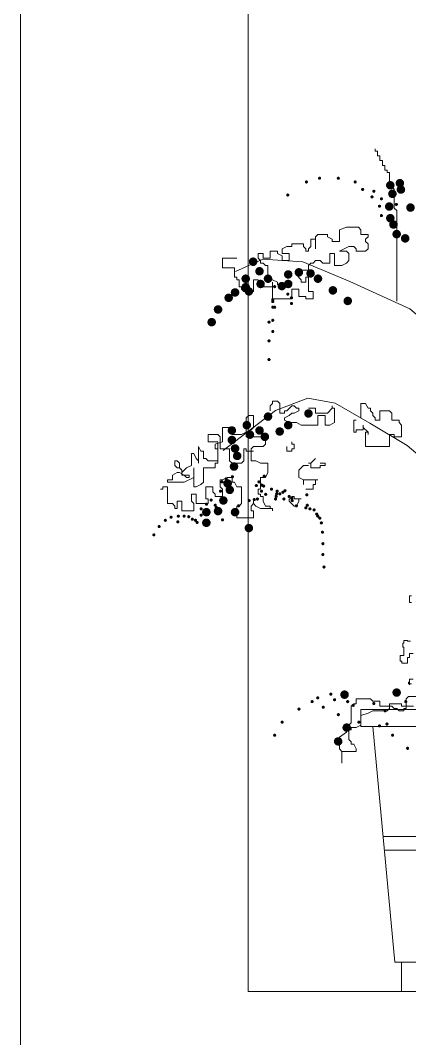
# Model space of a CAD drawing. Header units: millimetres. Extents: x 219.2 to 298.5, y 137.8 to 166.3.
# Drawn here: x 259.729 to 259.986, y 144.73 to 145.402 of the extents above; entities that cross this region are included whole.
import ezdxf

# ---------------------------------------------------------------- set-up
doc = ezdxf.new("R2010")
doc.units = ezdxf.units.MM
doc.layers.add('fach00', color=33, linetype='Continuous', lineweight=0)
doc.layers.add('fach20', color=160, linetype='Continuous', lineweight=20)

# ---------------------------------------------------------------- blocks, each defined once
blk = doc.blocks.new('Arbaplci')
for p, q in [((-0.2145, 0.3194), (0.2706, 0.3194)), ((-0.2118, 0.2911), (0.268, 0.2911)), ((-0.1762, 0.0605), (-0.1762, 0))]:
    blk.add_line(p, q)
for points in [[(-0.1864, 1.4231), (-0.1864, 1.6097), (-0.1914, 1.6146), (-0.1914, 1.6539), (-0.2012, 1.6637), (-0.2012, 1.6883), (-0.2061, 1.6883), (-0.2061, 1.6932), (-0.211, 1.6932), (-0.211, 1.703), (-0.2159, 1.703), (-0.2159, 1.7129), (-0.2208, 1.7129), (-0.2208, 1.7227), (-0.2258, 1.7227), (-0.2258, 1.7325), (-0.2307, 1.7325), (-0.2307, 1.7374)], [(-0.5157, 1.5115), (-0.5451, 1.5115), (-0.5451, 1.4918), (-0.5206, 1.4918), (-0.5206, 1.4722), (-0.5157, 1.4722), (-0.5157, 1.4673), (-0.5108, 1.4673), (-0.5108, 1.4526), (-0.5058, 1.4526), (-0.5058, 1.4476), (-0.5009, 1.4427), (-0.4813, 1.4427), (-0.4813, 1.4673), (-0.4714, 1.4673), (-0.4714, 1.4526), (-0.442, 1.4526), (-0.442, 1.4624), (-0.442, 1.428), (-0.4026, 1.428), (-0.4026, 1.4476), (-0.3879, 1.4476), (-0.3879, 1.4329), (-0.3732, 1.4329), (-0.3732, 1.428), (-0.3584, 1.428), (-0.3584, 1.4427), (-0.3683, 1.4427), (-0.3683, 1.4722), (-0.3732, 1.4722), (-0.3732, 1.4624), (-0.383, 1.4624), (-0.383, 1.4673), (-0.3928, 1.4771), (-0.3928, 1.482), (-0.3879, 1.4869), (-0.3683, 1.4869), (-0.3683, 1.4968), (-0.3633, 1.5017), (-0.3584, 1.5017), (-0.3535, 1.5066), (-0.3437, 1.5066), (-0.3388, 1.5017), (-0.324, 1.5017), (-0.324, 1.5213), (-0.3142, 1.5213), (-0.3142, 1.4968), (-0.2995, 1.4968), (-0.2896, 1.5017), (-0.2847, 1.5066), (-0.2847, 1.5213), (-0.2896, 1.5262), (-0.3044, 1.5262), (-0.2945, 1.5311), (-0.2847, 1.536), (-0.2749, 1.536), (-0.27, 1.5311), (-0.27, 1.5262), (-0.2503, 1.5262), (-0.2454, 1.5311), (-0.2454, 1.541), (-0.2503, 1.5459), (-0.2503, 1.5508), (-0.2454, 1.5557), (-0.2454, 1.5606), (-0.2601, 1.5606), (-0.2601, 1.5704), (-0.2651, 1.5753), (-0.2896, 1.5753), (-0.3044, 1.5704), (-0.3044, 1.5459), (-0.3191, 1.5459), (-0.3191, 1.5508), (-0.3289, 1.5557), (-0.3289, 1.5606), (-0.3486, 1.5606), (-0.3535, 1.5557), (-0.3535, 1.5311), (-0.3535, 1.5508), (-0.3633, 1.5508), (-0.3633, 1.536), (-0.3683, 1.5311), (-0.3683, 1.5262), (-0.3732, 1.5262), (-0.3732, 1.5311), (-0.3781, 1.536), (-0.3781, 1.541), (-0.4026, 1.541), (-0.4026, 1.536), (-0.4125, 1.536), (-0.4223, 1.5311), (-0.4223, 1.5213), (-0.4076, 1.5213), (-0.4076, 1.5066), (-0.4223, 1.5066), (-0.4223, 1.5164), (-0.4321, 1.5213), (-0.4321, 1.5262), (-0.4469, 1.5262), (-0.4469, 1.5115), (-0.4616, 1.5115), (-0.4616, 1.5213), (-0.4714, 1.5213), (-0.4714, 1.5115), (-0.4665, 1.5066), (-0.4665, 1.5017), (-0.4616, 1.5017), (-0.4567, 1.4968), (-0.4518, 1.4968), (-0.4518, 1.4673), (-0.442, 1.4673), (-0.4321, 1.4624), (-0.4321, 1.4575), (-0.4026, 1.4575), (-0.4026, 1.4624)], [(0.0094, 0.5812), (0.0145, 0.6905), (0.0145, 0.7724), (-0.006, 0.8338), (-0.0316, 0.8901), (-0.0521, 0.9567), (-0.0316, 1.0591), (-0.0111, 1.1563), (-0.0213, 1.2536), (-0.0623, 1.3253), (-0.1596, 1.4072), (-0.2826, 1.4635), (-0.3799, 1.5044), (-0.4618, 1.5095), (-0.5182, 1.484)], [(-0.5438, 1.1154), (-0.4362, 1.1973), (-0.3696, 1.2229), (-0.3133, 1.2126), (-0.2416, 1.1717), (-0.1648, 1.1256), (-0.0982, 1.0693), (-0.0778, 1.0068), (-0.0705, 0.9557), (-0.062, 0.9289), (-0.051, 0.9033), (-0.0449, 0.885), (-0.0425, 0.8643), (-0.0291, 0.8363), (-0.0194, 0.8047), (-0.0194, 0.773), (-0.0206, 0.7523), (-0.0181, 0.6829), (-0.0242, 0.6586), (-0.034, 0.6415), (-0.0364, 0.6257), (-0.0389, 0.6062), (-0.0486, 0.5812)], [(-0.4469, 1.1972), (-0.4469, 1.207), (-0.442, 1.2119), (-0.442, 1.2168), (-0.4321, 1.2168), (-0.4272, 1.2119), (-0.4272, 1.1923), (-0.4174, 1.1923), (-0.4174, 1.1972), (-0.4125, 1.1972), (-0.4026, 1.207), (-0.3977, 1.207), (-0.3928, 1.2021), (-0.3879, 1.2021), (-0.3879, 1.1972), (-0.3977, 1.1923), (-0.4026, 1.1923), (-0.4076, 1.1873), (-0.4174, 1.1824), (-0.4174, 1.1775), (-0.4076, 1.1726), (-0.3928, 1.1726), (-0.383, 1.1677), (-0.3486, 1.1677), (-0.3486, 1.1873), (-0.3339, 1.1873), (-0.3339, 1.1677), (-0.324, 1.1677), (-0.3142, 1.1726), (-0.3142, 1.2021), (-0.3191, 1.2021), (-0.3191, 1.207), (-0.3191, 1.2021), (-0.3289, 1.1923), (-0.3535, 1.1923), (-0.3535, 1.2021), (-0.3683, 1.2021)], [(-0.27, 1.1775), (-0.2749, 1.1775), (-0.2749, 1.153), (-0.27, 1.153), (-0.27, 1.1579), (-0.2552, 1.1579), (-0.2552, 1.1677), (-0.2552, 1.1628), (-0.2454, 1.153), (-0.2454, 1.1481), (-0.2454, 1.153), (-0.2503, 1.153), (-0.2503, 1.1235), (-0.2012, 1.1235), (-0.2012, 1.1481), (-0.1914, 1.1481), (-0.1914, 1.1431), (-0.1766, 1.1431), (-0.1766, 1.1677), (-0.1815, 1.1726), (-0.1815, 1.1775), (-0.1963, 1.1775), (-0.1963, 1.1923), (-0.2012, 1.1972), (-0.2208, 1.1972), (-0.2208, 1.1775), (-0.2307, 1.1775), (-0.2307, 1.1824), (-0.2356, 1.1873), (-0.2356, 1.1923), (-0.2405, 1.1972), (-0.2405, 1.2021), (-0.2454, 1.2021), (-0.2503, 1.2119), (-0.2601, 1.2119), (-0.2601, 1.1824)], [(-0.6729, 1.0351), (-0.668, 1.0351), (-0.668, 1.04), (-0.6582, 1.04), (-0.6582, 1.0056), (-0.6483, 1.0056), (-0.6434, 1.0007), (-0.6434, 0.9958), (-0.6385, 0.9958), (-0.6385, 1.0105), (-0.6287, 1.0105), (-0.6287, 0.9909), (-0.6041, 0.9909), (-0.6041, 1.0056), (-0.609, 1.0105), (-0.609, 1.0253), (-0.5992, 1.0253), (-0.5992, 1.0056), (-0.5746, 1.0056), (-0.5746, 1.0154), (-0.5795, 1.0154), (-0.5795, 1.04), (-0.5648, 1.04), (-0.5648, 1.0302), (-0.5599, 1.0253), (-0.5599, 1.0204), (-0.5451, 1.0204), (-0.5451, 1.0351), (-0.5501, 1.04), (-0.5501, 1.0547), (-0.5451, 1.0547), (-0.5353, 1.0596), (-0.5255, 1.0596), (-0.5255, 1.0498), (-0.5206, 1.0498), (-0.5157, 1.04), (-0.5058, 1.04), (-0.5058, 1.0056), (-0.5108, 1.0007), (-0.5157, 1.0007), (-0.5157, 0.9762), (-0.4813, 0.9762), (-0.4813, 0.9909), (-0.4862, 0.9909), (-0.4862, 1.0007), (-0.4813, 1.0056), (-0.4813, 1.0105), (-0.4813, 1.0056), (-0.4764, 1.0007), (-0.4665, 0.9958), (-0.442, 0.9958), (-0.442, 0.9909), (-0.442, 0.9958), (-0.4469, 0.9958), (-0.4469, 1.0007), (-0.4567, 1.0007), (-0.4616, 1.0105), (-0.4616, 1.0204), (-0.4665, 1.0204), (-0.4665, 1.0253), (-0.4714, 1.0253), (-0.4714, 1.0351), (-0.4665, 1.0351), (-0.4665, 1.0596), (-0.4567, 1.0596), (-0.4518, 1.0695), (-0.4518, 1.0891), (-0.4665, 1.0891), (-0.4764, 1.094), (-0.4862, 1.094), (-0.4862, 1.1137), (-0.496, 1.1137), (-0.496, 1.1186), (-0.5009, 1.1186), (-0.5009, 1.094), (-0.5058, 1.0891), (-0.5255, 1.0891), (-0.5304, 1.094), (-0.5304, 1.1186), (-0.5501, 1.1186), (-0.5501, 1.1431), (-0.555, 1.1481), (-0.5746, 1.1481), (-0.5746, 1.1333), (-0.555, 1.1333), (-0.555, 1.094), (-0.5746, 1.094), (-0.5795, 1.0989), (-0.5845, 1.0989), (-0.5845, 1.1137), (-0.5894, 1.1137), (-0.5943, 1.1235), (-0.5943, 1.0891), (-0.5943, 1.094), (-0.5992, 1.0989), (-0.6041, 1.1088), (-0.609, 1.1088), (-0.609, 1.0842), (-0.6189, 1.0793), (-0.6287, 1.0695), (-0.6287, 1.0744), (-0.6336, 1.0793), (-0.6336, 1.0891), (-0.6385, 1.094), (-0.6434, 1.094), (-0.6434, 1.0842), (-0.6385, 1.0793), (-0.6336, 1.0793), (-0.6287, 1.0744), (-0.6287, 1.0646), (-0.6139, 1.0646), (-0.6139, 1.0596), (-0.6189, 1.0596), (-0.6238, 1.0646), (-0.6336, 1.0695), (-0.6385, 1.0695), (-0.6483, 1.0646), (-0.6483, 1.0547), (-0.6582, 1.0547), (-0.6582, 1.0498), (-0.6582, 1.0547), (-0.6582, 1.0498), (-0.6238, 1.0498), (-0.6041, 1.0596), (-0.6041, 1.0793), (-0.6041, 1.04), (-0.5992, 1.04), (-0.5894, 1.0449), (-0.5845, 1.0498), (-0.5845, 1.0793), (-0.5599, 1.0793), (-0.5599, 1.0891), (-0.555, 1.0891), (-0.555, 1.1186), (-0.5599, 1.1186), (-0.5599, 1.1284), (-0.5451, 1.1333), (-0.5451, 1.1628), (-0.5255, 1.1628), (-0.5255, 1.1481), (-0.5058, 1.1481), (-0.496, 1.153), (-0.496, 1.1824), (-0.4911, 1.1873), (-0.4813, 1.1873), (-0.4813, 1.1628), (-0.4862, 1.1579), (-0.496, 1.153), (-0.496, 1.1431), (-0.4665, 1.1431), (-0.4567, 1.1481), (-0.4567, 1.1284), (-0.4616, 1.1235), (-0.4813, 1.1235), (-0.4862, 1.1186), (-0.4862, 1.1137), (-0.4813, 1.1137)], [(-0.4125, 1.1235), (-0.4125, 1.1137), (-0.4026, 1.1137), (-0.4026, 1.1186), (-0.3977, 1.1186), (-0.3977, 1.1284), (-0.4026, 1.1284), (-0.4026, 1.1333)], [(-0.3535, 1.0989), (-0.3633, 1.0891), (-0.3683, 1.0891), (-0.3633, 1.0891), (-0.3633, 1.0793), (-0.3437, 1.0793), (-0.3437, 1.0842), (-0.3339, 1.0842), (-0.3339, 1.0891), (-0.3437, 1.0891)], [(-0.3683, 1.0842), (-0.3781, 1.0842), (-0.3879, 1.0744), (-0.3879, 1.0596), (-0.3781, 1.0547), (-0.3781, 1.0449), (-0.3781, 1.0547), (-0.3486, 1.0547), (-0.3535, 1.0547), (-0.3535, 1.0449), (-0.3584, 1.0449), (-0.3584, 1.0351), (-0.3732, 1.0351)], [(-0.383, 1.0154), (-0.3977, 1.0154), (-0.3977, 1.0204), (-0.4026, 1.0204), (-0.4026, 1.0154), (-0.4076, 1.0154), (-0.4076, 1.0105), (-0.3977, 1.0007), (-0.3928, 1.0007), (-0.3879, 1.0105), (-0.3879, 1.0154)], [(-0.1561, 0.8153), (-0.16, 0.8153), (-0.16, 0.8016), (-0.1561, 0.8016)], [(-0.158, 0.7217), (-0.1639, 0.7217), (-0.1639, 0.7236), (-0.1717, 0.7236), (-0.1717, 0.7178), (-0.1737, 0.7178), (-0.1737, 0.71), (-0.1717, 0.71), (-0.1717, 0.6924), (-0.1795, 0.6924), (-0.1795, 0.6807), (-0.1756, 0.6807), (-0.1756, 0.6768), (-0.1639, 0.6768), (-0.1639, 0.6885), (-0.16, 0.6885), (-0.16, 0.6963), (-0.1522, 0.6963)], [(-0.1561, 0.6339), (-0.16, 0.6339), (-0.16, 0.6378), (-0.1619, 0.6378), (-0.1619, 0.6339), (-0.16, 0.6339), (-0.16, 0.6319), (-0.16, 0.6436), (-0.1522, 0.6436)], [(-0.1471, 0.6078), (-0.1619, 0.6078), (-0.1668, 0.6029), (-0.1668, 0.5832), (-0.1717, 0.5832), (-0.1717, 0.5783), (-0.1815, 0.5783), (-0.1864, 0.5832), (-0.1914, 0.5832), (-0.1963, 0.5882), (-0.2208, 0.5882), (-0.2208, 0.598), (-0.2356, 0.598), (-0.2405, 0.6029), (-0.27, 0.6029), (-0.27, 0.5931), (-0.2749, 0.5931), (-0.2798, 0.5882), (-0.2798, 0.5538), (-0.2847, 0.5489), (-0.2896, 0.5489), (-0.2896, 0.5341), (-0.3044, 0.5243), (-0.3044, 0.4998), (-0.2995, 0.4948), (-0.2995, 0.4703), (-0.2995, 0.4948), (-0.27, 0.4948), (-0.27, 0.4998), (-0.2749, 0.5096), (-0.2798, 0.5096), (-0.2798, 0.5145), (-0.2847, 0.5194), (-0.2847, 0.539), (-0.2798, 0.539), (-0.2798, 0.544), (-0.27, 0.544), (-0.2601, 0.5489), (-0.2601, 0.5685), (-0.2454, 0.5734), (-0.2356, 0.5783), (-0.2061, 0.5783), (-0.2012, 0.5832), (-0.2012, 0.5931), (-0.1766, 0.5931), (-0.1766, 0.5882), (-0.152, 0.5882)], [(0.2918, 0.5463), (0.2464, 0.0605), (-0.1902, 0.0605), (-0.2357, 0.5463)]]:
    blk.add_lwpolyline(points)
for points, const_width in [([(-0.3468, 1.6765, 1), (-0.3436, 1.6765, 1)], 0.00321), ([(-0.3082, 1.6765, 1), (-0.305, 1.6765, 1)], 0.00321), ([(-0.3738, 1.6688, 1), (-0.3706, 1.6688, 1)], 0.00321), ([(-0.2735, 1.6688, 1), (-0.2703, 1.6688, 1)], 0.00321), ([(-0.2039, 1.662, 1), (-0.1952, 1.662, 1)], 0.00875), ([(-0.1842, 1.6663, 1), (-0.1755, 1.6663, 1)], 0.00875), ([(-0.1821, 1.6532, 1), (-0.1733, 1.6532, 1)], 0.00875), ([(-0.4123, 1.6419, 1), (-0.4091, 1.6419, 1)], 0.00321), ([(-0.2581, 1.6534, 1), (-0.2549, 1.6534, 1)], 0.00321), ([(-0.2388, 1.638, 1), (-0.2356, 1.638, 1)], 0.00321), ([(-0.235, 1.6496, 1), (-0.2318, 1.6496, 1)], 0.00321), ([(-0.1996, 1.6444, 1), (-0.1908, 1.6444, 1)], 0.00875), ([(-0.2234, 1.6187, 1), (-0.2202, 1.6187, 1)], 0.00321), ([(-0.2195, 1.6341, 1), (-0.2163, 1.6341, 1)], 0.00321), ([(-0.2061, 1.6182, 1), (-0.1974, 1.6182, 1)], 0.00875), ([(-0.1887, 1.6226, 1), (-0.1855, 1.6226, 1)], 0.00321), ([(-0.1887, 1.6226, 1), (-0.1855, 1.6226, 1)], 0.00321), ([(-0.1624, 1.616, 1), (-0.1536, 1.616, 1)], 0.00875), ([(-0.2195, 1.5995, 1), (-0.2163, 1.5995, 1)], 0.00321), ([(-0.2039, 1.5941, 1), (-0.1952, 1.5941, 1)], 0.00875), ([(-0.1974, 1.581, 1), (-0.1886, 1.581, 1)], 0.00875), ([(-0.1908, 1.5613, 1), (-0.1821, 1.5613, 1)], 0.00875), ([(-0.1733, 1.5525, 1), (-0.1645, 1.5525, 1)], 0.00875), ([(-0.4864, 1.5044, 1), (-0.4776, 1.5044, 1)], 0.00875), ([(-0.4732, 1.4847, 1), (-0.4645, 1.4847, 1)], 0.00875), ([(-0.3922, 1.4825, 1), (-0.3835, 1.4825, 1)], 0.00875), ([(-0.5017, 1.4694, 1), (-0.4929, 1.4694, 1)], 0.00875), ([(-0.4557, 1.4694, 1), (-0.447, 1.4694, 1)], 0.00875), ([(-0.4141, 1.4782, 1), (-0.4054, 1.4782, 1)], 0.00875), ([(-0.3681, 1.4803, 1), (-0.3594, 1.4803, 1)], 0.00875), ([(-0.3528, 1.4694, 1), (-0.3441, 1.4694, 1)], 0.00875), ([(-0.5236, 1.441, 1), (-0.5148, 1.441, 1)], 0.00875), ([(-0.5017, 1.4519, 1), (-0.4929, 1.4519, 1)], 0.00875), ([(-0.4951, 1.4431, 1), (-0.4864, 1.4431, 1)], 0.00875), ([(-0.471, 1.4585, 1), (-0.4623, 1.4585, 1)], 0.00875), ([(-0.4393, 1.453, 1), (-0.4361, 1.453, 1)], 0.00321), ([(-0.4272, 1.4541, 1), (-0.4185, 1.4541, 1)], 0.00875), ([(-0.4141, 1.4585, 1), (-0.4054, 1.4585, 1)], 0.00875), ([(-0.3222, 1.4453, 1), (-0.3134, 1.4453, 1)], 0.00875), ([(-0.5367, 1.43, 1), (-0.528, 1.43, 1)], 0.00875), ([(-0.4432, 1.426, 1), (-0.44, 1.426, 1)], 0.00321), ([(-0.4123, 1.4376, 1), (-0.4091, 1.4376, 1)], 0.00321), ([(-0.4046, 1.4299, 1), (-0.4014, 1.4299, 1)], 0.00321), ([(-0.2915, 1.4235, 1), (-0.2828, 1.4235, 1)], 0.00875), ([(-0.5586, 1.4059, 1), (-0.5498, 1.4059, 1)], 0.00875), ([(-0.4432, 1.4222, 1), (-0.44, 1.4222, 1)], 0.00321), ([(-0.4432, 1.4106, 1), (-0.44, 1.4106, 1)], 0.00321), ([(-0.4393, 1.4106, 1), (-0.4361, 1.4106, 1)], 0.00321), ([(-0.4046, 1.4183, 1), (-0.4014, 1.4183, 1)], 0.00321), ([(-0.5717, 1.3797, 1), (-0.563, 1.3797, 1)], 0.00875), ([(-0.4432, 1.3836, 1), (-0.44, 1.3836, 1)], 0.00321), ([(-0.4509, 1.3798, 1), (-0.4477, 1.3798, 1)], 0.00321), ([(-0.4509, 1.3412, 1), (-0.4477, 1.3412, 1)], 0.00321), ([(-0.4432, 1.3605, 1), (-0.44, 1.3605, 1)], 0.00321), ([(-0.4509, 1.3027, 1), (-0.4477, 1.3027, 1)], 0.00321), ([(-0.3725, 1.1915, 1), (-0.3638, 1.1915, 1)], 0.00875), ([(-0.4995, 1.1674, 1), (-0.4907, 1.1674, 1)], 0.00875), ([(-0.4557, 1.185, 1), (-0.447, 1.185, 1)], 0.00875), ([(-0.4141, 1.1674, 1), (-0.4054, 1.1674, 1)], 0.00875), ([(-0.5301, 1.1565, 1), (-0.5214, 1.1565, 1)], 0.00875), ([(-0.4929, 1.1478, 1), (-0.4842, 1.1478, 1)], 0.00875), ([(-0.4732, 1.1565, 1), (-0.4645, 1.1565, 1)], 0.00875), ([(-0.4316, 1.1543, 1), (-0.4229, 1.1543, 1)], 0.00875), ([(-0.5301, 1.1368, 1), (-0.5214, 1.1368, 1)], 0.00875), ([(-0.4623, 1.1434, 1), (-0.4535, 1.1434, 1)], 0.00875), ([(-0.5236, 1.1193, 1), (-0.5148, 1.1193, 1)], 0.00875), ([(-0.5192, 1.104, 1), (-0.5104, 1.104, 1)], 0.00875), ([(-0.5258, 1.0821, 1), (-0.517, 1.0821, 1)], 0.00875), ([(-0.5476, 1.0504, 1), (-0.5444, 1.0504, 1)], 0.00321), ([(-0.5389, 1.0471, 1), (-0.5301, 1.0471, 1)], 0.00875), ([(-0.5391, 1.0569, 1), (-0.5359, 1.0569, 1)], 0.00321), ([(-0.5262, 1.0611, 1), (-0.523, 1.0611, 1)], 0.00321), ([(-0.4716, 1.0504, 1), (-0.4684, 1.0504, 1)], 0.00321), ([(-0.4609, 1.0622, 1), (-0.4577, 1.0622, 1)], 0.00321), ([(-0.5509, 1.0312, 1), (-0.5476, 1.0312, 1)], 0.00321), ([(-0.5345, 1.034, 1), (-0.5258, 1.034, 1)], 0.00875), ([(-0.477, 1.0429, 1), (-0.4737, 1.0429, 1)], 0.00321), ([(-0.4662, 1.044, 1), (-0.463, 1.044, 1)], 0.00321), ([(-0.4662, 1.0312, 1), (-0.463, 1.0312, 1)], 0.00321), ([(-0.462, 1.0419, 1), (-0.4587, 1.0419, 1)], 0.00321), ([(-0.4459, 1.0354, 1), (-0.4427, 1.0354, 1)], 0.00321), ([(-0.4352, 1.0258, 1), (-0.432, 1.0258, 1)], 0.00321), ([(-0.4341, 1.0312, 1), (-0.4309, 1.0312, 1)], 0.00321), ([(-0.4288, 1.0258, 1), (-0.4255, 1.0258, 1)], 0.00321), ([(-0.4223, 1.029, 1), (-0.4191, 1.029, 1)], 0.00321), ([(-0.418, 1.0322, 1), (-0.4148, 1.0322, 1)], 0.00321), ([(-0.5701, 1.013, 1), (-0.5669, 1.013, 1)], 0.00321), ([(-0.5476, 1.0121, 1), (-0.5389, 1.0121, 1)], 0.00875), ([(-0.5455, 1.013, 1), (-0.5423, 1.013, 1)], 0.00321), ([(-0.4919, 1.0119, 1), (-0.4887, 1.0119, 1)], 0.00321), ([(-0.4812, 1.014, 1), (-0.478, 1.014, 1)], 0.00321), ([(-0.4748, 1.0151, 1), (-0.4716, 1.0151, 1)], 0.00321), ([(-0.4577, 1.0247, 1), (-0.4545, 1.0247, 1)], 0.00321), ([(-0.4373, 1.0151, 1), (-0.4341, 1.0151, 1)], 0.00321), ([(-0.4363, 1.0205, 1), (-0.433, 1.0205, 1)], 0.00321), ([(-0.4202, 1.0151, 1), (-0.417, 1.0151, 1)], 0.00321), ([(-0.4095, 1.0205, 1), (-0.4063, 1.0205, 1)], 0.00321), ([(-0.4041, 1.0172, 1), (-0.4009, 1.0172, 1)], 0.00321), ([(-0.4031, 1.0119, 1), (-0.3998, 1.0119, 1)], 0.00321), ([(-0.3731, 1.0237, 1), (-0.3699, 1.0237, 1)], 0.00321), ([(-0.5905, 0.9948, 1), (-0.5873, 0.9948, 1)], 0.00321), ([(-0.5827, 0.988, 1), (-0.5739, 0.988, 1)], 0.00875), ([(-0.5798, 1.0044, 1), (-0.5766, 1.0044, 1)], 0.00321), ([(-0.5616, 1.0023, 1), (-0.5584, 1.0023, 1)], 0.00321), ([(-0.5586, 0.9902, 1), (-0.5498, 0.9902, 1)], 0.00875), ([(-0.5594, 0.998, 1), (-0.5562, 0.998, 1)], 0.00321), ([(-0.5236, 0.988, 1), (-0.5148, 0.988, 1)], 0.00875), ([(-0.5134, 1.0012, 1), (-0.5102, 1.0012, 1)], 0.00321), ([(-0.3945, 1.0012, 1), (-0.3913, 1.0012, 1)], 0.00321), ([(-0.3752, 0.9969, 1), (-0.372, 0.9969, 1)], 0.00321), ([(-0.372, 1.0023, 1), (-0.3688, 1.0023, 1)], 0.00321), ([(-0.3666, 0.9948, 1), (-0.3634, 0.9948, 1)], 0.00321), ([(-0.3581, 0.9926, 1), (-0.3549, 0.9926, 1)], 0.00321), ([(-0.3527, 0.9841, 1), (-0.3495, 0.9841, 1)], 0.00321), ([(-0.6644, 0.9712, 1), (-0.6612, 0.9712, 1)], 0.00321), ([(-0.6526, 0.9776, 1), (-0.6494, 0.9776, 1)], 0.00321), ([(-0.6387, 0.968, 1), (-0.6355, 0.968, 1)], 0.00321), ([(-0.6376, 0.9798, 1), (-0.6344, 0.9798, 1)], 0.00321), ([(-0.6258, 0.9798, 1), (-0.6226, 0.9798, 1)], 0.00321), ([(-0.6162, 0.9787, 1), (-0.613, 0.9787, 1)], 0.00321), ([(-0.6087, 0.9734, 1), (-0.6055, 0.9734, 1)], 0.00321), ([(-0.6023, 0.9712, 1), (-0.599, 0.9712, 1)], 0.00321), ([(-0.599, 0.9669, 1), (-0.5958, 0.9669, 1)], 0.00321), ([(-0.5905, 0.9819, 1), (-0.5873, 0.9819, 1)], 0.00321), ([(-0.5827, 0.9661, 1), (-0.5739, 0.9661, 1)], 0.00875), ([(-0.5466, 0.9723, 1), (-0.5434, 0.9723, 1)], 0.00321), ([(-0.3506, 0.9798, 1), (-0.3474, 0.9798, 1)], 0.00321), ([(-0.3463, 0.9755, 1), (-0.3431, 0.9755, 1)], 0.00321), ([(-0.3431, 0.9659, 1), (-0.3399, 0.9659, 1)], 0.00321), ([(-0.6772, 0.9584, 1), (-0.674, 0.9584, 1)], 0.00321), ([(-0.4951, 0.9552, 1), (-0.4864, 0.9552, 1)], 0.00875), ([(-0.3409, 0.9466, 1), (-0.3377, 0.9466, 1)], 0.00321), ([(-0.6879, 0.9412, 1), (-0.6847, 0.9412, 1)], 0.00321), ([(-0.3399, 0.923, 1), (-0.3367, 0.923, 1)], 0.00321), ([(-0.3399, 0.9006, 1), (-0.3367, 0.9006, 1)], 0.00321), ([(-0.3377, 0.8749, 1), (-0.3345, 0.8749, 1)], 0.00321), ([(-0.3237, 0.6129, 1), (-0.3204, 0.6129, 1)], 0.00321), ([(-0.2981, 0.6117, 1), (-0.2893, 0.6117, 1)], 0.00875), ([(-0.2967, 0.6129, 1), (-0.2935, 0.6129, 1)], 0.00321), ([(-0.1908, 0.616, 1), (-0.1821, 0.616, 1)], 0.00875), ([(-0.3622, 0.5974, 1), (-0.359, 0.5974, 1)], 0.00321), ([(-0.3506, 0.6051, 1), (-0.3474, 0.6051, 1)], 0.00321), ([(-0.3391, 0.5859, 1), (-0.3359, 0.5859, 1)], 0.00321), ([(-0.3159, 0.6013, 1), (-0.3127, 0.6013, 1)], 0.00321), ([(-0.289, 0.5974, 1), (-0.2857, 0.5974, 1)], 0.00321), ([(-0.2774, 0.5897, 1), (-0.2742, 0.5897, 1)], 0.00321), ([(-0.235, 0.5936, 1), (-0.2318, 0.5936, 1)], 0.00321), ([(-0.1694, 0.5974, 1), (-0.1662, 0.5974, 1)], 0.00321), ([(-0.3892, 0.582, 1), (-0.386, 0.582, 1)], 0.00321), ([(-0.3082, 0.5705, 1), (-0.305, 0.5705, 1)], 0.00321), ([(-0.2118, 0.5782, 1), (-0.2086, 0.5782, 1)], 0.00321), ([(-0.4239, 0.555, 1), (-0.4207, 0.555, 1)], 0.00321), ([(-0.2937, 0.5438, 1), (-0.285, 0.5438, 1)], 0.00875), ([(-0.2658, 0.555, 1), (-0.2626, 0.555, 1)], 0.00321), ([(-0.2234, 0.5473, 1), (-0.2202, 0.5473, 1)], 0.00321), ([(-0.208, 0.5512, 1), (-0.2048, 0.5512, 1)], 0.00321), ([(-0.4393, 0.5281, 1), (-0.4361, 0.5281, 1)], 0.00321), ([(-0.1964, 0.5281, 1), (-0.1932, 0.5281, 1)], 0.00321), ([(-0.1964, 0.5281, 1), (-0.1932, 0.5281, 1)], 0.00321), ([(-0.3112, 0.5154, 1), (-0.3025, 0.5154, 1)], 0.00875), ([(-0.1656, 0.5011, 1), (-0.1624, 0.5011, 1)], 0.00321)]:
    blk.add_lwpolyline(points, format="xyb", close=True, dxfattribs=dict(const_width=const_width))
blk.add_lwpolyline([(-0.2602, 0.5463), (-0.2602, 0.5812), (0.3058, 0.5812), (0.3058, 0.5463)], close=True)

msp = doc.modelspace()

# ---------------------------------------------------------------- linework, layer by layer
at = {"layer": 'fach20'}
for p, q in [((259.72919, 146.26133), (259.72919, 143.96133)), ((259.87919, 145.96133), (259.87919, 144.76133)), ((260.27919, 144.76133), (259.87919, 144.76133))]:
    msp.add_line(p, q, dxfattribs=at)

# ---------------------------------------------------------------- block references
at = {"layer": 'fach00', "xscale": 0.3200000000000001, "yscale": 0.3200000000000001, "zscale": 0.3200000000000001}
msp.add_blockref('Arbaplci', (260.03678, 144.76133), dxfattribs=at)

doc.saveas('drawing.dxf')
